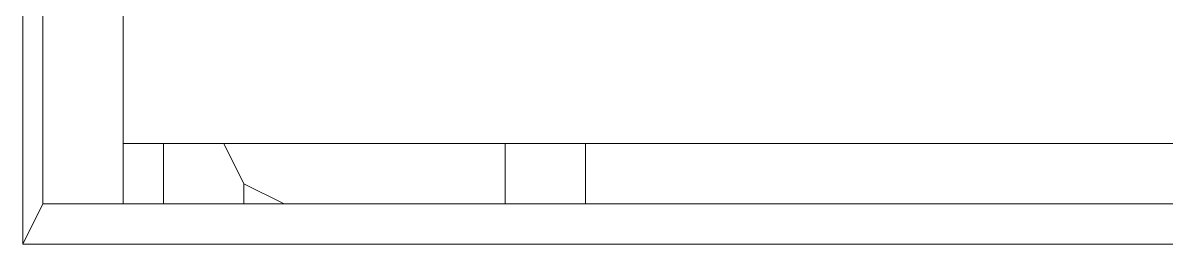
# Model space of a CAD drawing. Header units: millimetres. Extents: x -11 to 1219, y 0 to 1751.
# Drawn here: x 221.521 to 224.745, y 877.518 to 878.141 of the extents above; entities that cross this region are included whole.
import ezdxf

# ---------------------------------------------------------------- set-up
doc = ezdxf.new("R2010")
doc.units = ezdxf.units.MM
doc.header["$LTSCALE"] = 10
doc.layers.add('_MULTI_WIRE', color=9, linetype='CONTINUOUS')
doc.layers.add('PDF_Geometry', color=7, linetype='CONTINUOUS', true_color=0x151d1f)
doc.layers.get('_MULTI_WIRE').off()

# ---------------------------------------------------------------- blocks, each defined once
blk = doc.blocks.new('DVP-28SWS211R')
at = {"layer": 'PDF_Geometry', "color": 7, "lineweight": 9, "true_color": 0xffffff}
for p, q in [((14.8993, -86.9597), (14.8993, -72.2871)), ((14.9559, -72.4004), (14.9559, -86.8464)), ((15.1825, -86.8464), (15.1825, -72.4003)), ((27.7024, -86.6765), (15.1825, -86.6765)), ((15.2958, -86.8464), (15.2958, -86.6765)), ((15.4658, -86.6765), (15.5224, -86.7898)), ((16.2589, -86.6765), (16.2589, -86.8464)), ((16.4855, -86.8464), (16.4855, -86.6765)), ((15.5225, -86.8464), (15.5225, -86.7898)), ((15.5225, -86.7898), (15.6358, -86.8464)), ((14.9559, -86.8464), (14.8993, -86.9597)), ((14.9559, -86.8464), (28.2123, -86.8464)), ((16.2589, -86.8464), (15.6357, -86.8464)), ((15.6924, -86.8464), (15.6357, -86.8464)), ((16.2589, -86.8464), (16.2589, -86.8464)), ((14.8993, -86.9597), (28.3256, -86.9597))]:
    blk.add_line(p, q, dxfattribs=at)

msp = doc.modelspace()

# ---------------------------------------------------------------- block references
at = {"layer": '_MULTI_WIRE'}
msp.add_blockref('DVP-28SWS211R', (206.6221, 964.4776), dxfattribs=at)
msp.add_blockref('DVP-28SWS211R', (206.6221, 964.4776), dxfattribs=at)
msp.add_blockref('DVP-28SWS211R', (206.6221, 964.4776), dxfattribs=at)
msp.add_blockref('DVP-28SWS211R', (206.6221, 964.4776), dxfattribs=at)

doc.saveas('drawing.dxf')
